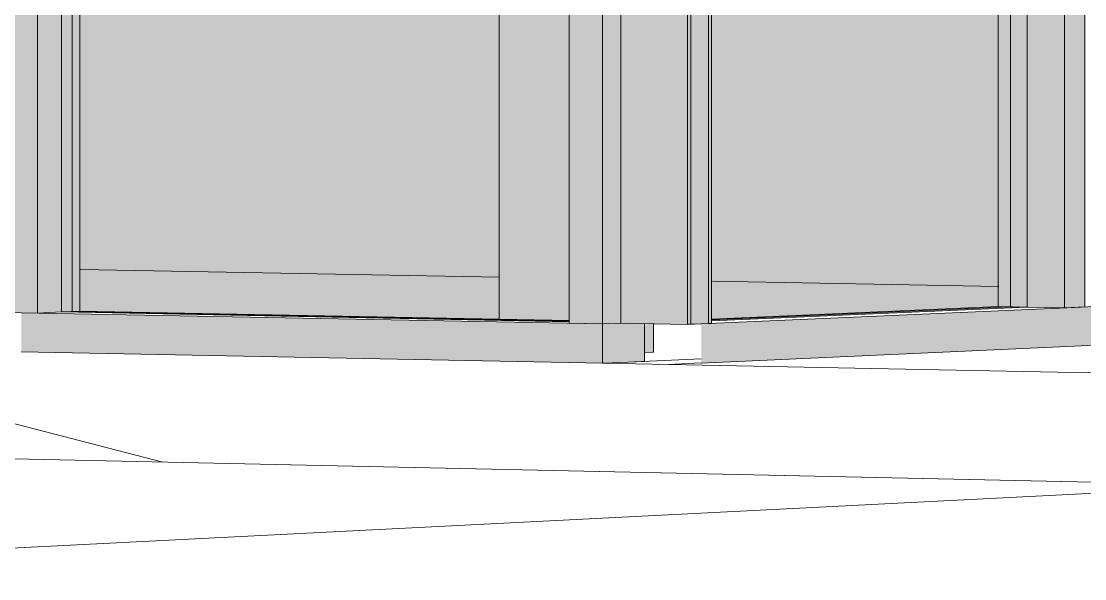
# Model space of a CAD drawing. Header units: inches. Extents: x 31213 to 31218, y -65 to 66.
# Drawn here: x 31213.82723 to 31213.85621, y 65.9588 to 65.97398 of the extents above; entities that cross this region are included whole.
import ezdxf

# ---------------------------------------------------------------- set-up
doc = ezdxf.new("R2010")
doc.units = ezdxf.units.IN
doc.header["$MEASUREMENT"] = 0
for name, color, linetype, lineweight in [('A-DETL', 90, 'Continuous', 9), ('A-FLOR-OTLN', 90, 'Continuous', 9), ('A-GLAZ-CURT', 52, 'Continuous', 9), ('A-GLAZ-CWMG', 51, 'Continuous', 9), ('C-BLDG-PADS', 91, 'Continuous', 9), ('C-TOPO', 7, 'Continuous', 9), ('Conc', 7, 'Continuous', 9), ('EOP-PR', 4, 'Continuous', 9), ('S-COLS', 52, 'Continuous', 9)]:
    doc.layers.add(name, color=color, linetype=linetype, lineweight=lineweight)

msp = doc.modelspace()

# ---------------------------------------------------------------- hatches: boundary and pattern name
at = {"layer": 'A-GLAZ-CURT', "transparency": 33554458}
msp.add_hatch(color=256, dxfattribs=at).paths.add_polyline_path([(31213.842167, 65.965794), (31213.842167, 66.016034), (31213.828328, 66.015909), (31213.828328, 65.966061), (31213.838393, 65.965867)], flags=0)
at = {"layer": 'A-GLAZ-CURT', "lineweight": 5, "transparency": 33554458}
msp.add_hatch(color=256, dxfattribs=at).paths.add_polyline_path([(31213.846047, 65.965816), (31213.854643, 65.966193), (31213.854643, 66.015847), (31213.846047, 66.016024), (31213.846047, 65.966188)], flags=0)
at = {"layer": 'A-GLAZ-CWMG', "lineweight": 5}
for points in [[(31213.843073, 65.965736), (31213.843073, 66.016597), (31213.842167, 66.016588), (31213.842167, 65.965753), (31213.842761, 65.965742)], [(31213.843073, 65.965736), (31213.843573, 65.965758), (31213.843573, 66.016586), (31213.843073, 66.016586), (31213.843073, 65.968908)], [(31213.845388, 65.965723), (31213.845388, 66.016603), (31213.843573, 66.016586), (31213.843573, 65.965758), (31213.844868, 65.965733)], [(31213.845388, 65.965723), (31213.845957, 65.965748), (31213.845957, 66.016591), (31213.845388, 66.016603), (31213.845388, 65.968909)], [(31213.845477, 65.965726), (31213.845477, 66.016066), (31213.843662, 66.016049), (31213.843662, 65.965761), (31213.844868, 65.965738)], [(31213.845477, 65.965726), (31213.846046, 65.965752), (31213.846046, 66.016054), (31213.845477, 66.016066), (31213.845477, 65.968909)], [(31213.827678, 65.966033), (31213.827678, 66.015922), (31213.826788, 66.015914), (31213.826788, 65.96605)], [(31213.827678, 65.966033), (31213.828328, 65.966061), (31213.828328, 66.015909), (31213.827678, 66.015918), (31213.827678, 65.966042)], [(31213.828328, 65.966061), (31213.828833, 65.966082), (31213.828821, 66.015899), (31213.828328, 66.015909), (31213.828328, 65.968907)], [(31213.854643, 65.966193), (31213.854643, 66.015847), (31213.853855, 66.01584), (31213.853855, 65.966208)], [(31213.855657, 65.966174), (31213.855657, 66.015856), (31213.854643, 66.015847), (31213.854643, 65.966193), (31213.855012, 65.966186)], [(31213.855657, 65.966174), (31213.856212, 65.966199), (31213.856212, 66.015844), (31213.855657, 66.015856), (31213.855657, 65.968906)], [(31213.855934, 65.965133), (31213.865845, 65.965583), (31213.865845, 65.966622), (31213.855934, 65.966186)], [(31213.845762, 65.964672), (31213.855934, 65.965133), (31213.855934, 65.966186), (31213.845762, 65.965739)], [(31213.843073, 65.964667), (31213.843073, 65.965736), (31213.827233, 65.966042), (31213.827233, 65.964983), (31213.842761, 65.964673)]]:
    msp.add_hatch(color=256, dxfattribs=at).paths.add_polyline_path(points, flags=0)
at = {"layer": 'A-GLAZ-CWMG'}
msp.add_hatch(color=256, dxfattribs=at).paths.add_polyline_path([(31213.843109, 65.964666), (31213.844215, 65.964716), (31213.844215, 65.965745), (31213.843073, 65.965736), (31213.843073, 65.964667)], flags=0)
at = {"layer": 'S-COLS', "lineweight": 5}
h = msp.add_hatch(color=256, dxfattribs=at)
h.paths.add_polyline_path([(31213.840367, 65.965859), (31213.84034, 65.989117), (31213.840252, 65.989106), (31213.84028, 65.965861), (31213.840366, 65.965859)], flags=0)
h.paths.add_polyline_path([(31213.840367, 65.990733), (31213.840367, 66.014754), (31213.840252, 66.014753), (31213.84028, 65.990733), (31213.840338, 65.990733)], flags=0)
h.paths.add_polyline_path([(31213.840252, 66.017106), (31213.840367, 66.017124), (31213.840367, 66.040942), (31213.840252, 66.04094), (31213.840252, 66.01711)], flags=0)
h = msp.add_hatch(color=256, dxfattribs=at)
h.paths.add_polyline_path([(31213.842168, 65.965824), (31213.842166, 65.989106), (31213.840367, 65.989106), (31213.840367, 65.965859)], flags=0)
h.paths.add_polyline_path([(31213.842168, 65.989392), (31213.842168, 65.990663), (31213.840367, 65.990638), (31213.840367, 65.989403), (31213.842166, 65.989392)], flags=0)
h.paths.add_polyline_path([(31213.842168, 65.990723), (31213.842166, 66.014769), (31213.840367, 66.014754), (31213.840367, 65.990733)], flags=0)
h.paths.add_polyline_path([(31213.840367, 66.015034), (31213.842168, 66.01505), (31213.842168, 66.01602), (31213.840367, 66.016004), (31213.840367, 66.01505)], flags=0)
h.paths.add_polyline_path([(31213.840367, 66.017107), (31213.842168, 66.017124), (31213.842168, 66.040984), (31213.840367, 66.040942), (31213.840367, 66.01711)], flags=0)
for points in [[(31213.844217, 65.964955), (31213.844425, 65.964964), (31213.844425, 65.96574), (31213.844217, 65.965721)], [(31213.844425, 65.964964), (31213.844463, 65.964967), (31213.844463, 65.965739), (31213.844425, 65.965721)]]:
    msp.add_hatch(color=256, dxfattribs=at).paths.add_polyline_path(points, flags=0)

# ---------------------------------------------------------------- linework, layer by layer
at = {"layer": 'A-DETL'}
for p, q in [((31213.840269, 65.967006), (31213.828847, 65.967219)), ((31213.853872, 65.966753), (31213.846067, 65.966898))]:
    msp.add_line(p, q, dxfattribs=at)
at = {"layer": 'A-FLOR-OTLN'}
for p, q in [((31213.82478, 65.963605), (31213.831088, 65.961973)), ((31213.802482, 65.962591), (31213.860656, 65.961335))]:
    msp.add_line(p, q, dxfattribs=at)
at = {"layer": 'A-GLAZ-CURT'}
for p, q in [((31213.828328, 66.015909), (31213.828328, 65.966061)), ((31213.828616, 65.966073), (31213.828616, 66.015903)), ((31213.854193, 66.015843), (31213.854193, 65.966202)), ((31213.854643, 65.966193), (31213.854643, 66.015847)), ((31213.854193, 65.966202), (31213.846047, 65.965845)), ((31213.846047, 65.965816), (31213.854643, 65.966193)), ((31213.854193, 65.966202), (31213.854643, 65.966193)), ((31213.828328, 65.966061), (31213.828616, 65.966073)), ((31213.828328, 65.966061), (31213.842167, 65.965794)), ((31213.842167, 65.965812), (31213.828616, 65.966073))]:
    msp.add_line(p, q, dxfattribs=at)
at = {"layer": 'A-GLAZ-CWMG'}
for p, q in [((31213.842167, 66.016588), (31213.842167, 65.965753)), ((31213.843073, 65.965736), (31213.843073, 66.016597)), ((31213.843573, 65.965758), (31213.843573, 66.016586)), ((31213.845388, 66.016603), (31213.845388, 65.965723)), ((31213.845957, 66.016591), (31213.845957, 65.965748)), ((31213.845477, 66.016066), (31213.845477, 65.965726)), ((31213.846046, 66.016054), (31213.846046, 65.965752)), ((31213.827678, 65.966033), (31213.827678, 66.015922)), ((31213.828833, 66.015899), (31213.828833, 65.966082)), ((31213.853855, 65.966208), (31213.853855, 66.01584)), ((31213.855657, 66.015856), (31213.855657, 65.966174)), ((31213.856212, 66.015844), (31213.856212, 65.966199)), ((31213.855934, 65.966186), (31213.865845, 65.966622)), ((31213.845762, 65.965739), (31213.855934, 65.966186)), ((31213.846047, 65.965866), (31213.853855, 65.966208)), ((31213.854643, 65.966193), (31213.853855, 65.966208)), ((31213.855657, 65.966174), (31213.854643, 65.966193)), ((31213.856212, 65.966199), (31213.855657, 65.966174)), ((31213.827678, 65.966033), (31213.826788, 65.96605)), ((31213.843073, 65.965736), (31213.827233, 65.966042)), ((31213.828328, 65.966061), (31213.827678, 65.966033)), ((31213.828833, 65.966082), (31213.828328, 65.966061)), ((31213.842167, 65.965825), (31213.828833, 65.966082)), ((31213.843073, 65.965736), (31213.842167, 65.965753)), ((31213.843573, 65.965758), (31213.843073, 65.965736)), ((31213.843573, 65.965758), (31213.843073, 65.965736)), ((31213.843073, 65.965736), (31213.843073, 65.964665)), ((31213.845388, 65.965723), (31213.843573, 65.965758)), ((31213.844215, 65.964716), (31213.844215, 65.965745)), ((31213.845957, 65.965748), (31213.845388, 65.965723)), ((31213.845477, 65.965726), (31213.845388, 65.965728)), ((31213.846046, 65.965752), (31213.845477, 65.965726)), ((31213.855934, 65.96513), (31213.865845, 65.965579)), ((31213.827233, 65.96498), (31213.843073, 65.964665)), ((31213.845762, 65.964668), (31213.855934, 65.96513)), ((31213.843073, 65.964665), (31213.843109, 65.964666)), ((31213.843109, 65.964666), (31213.844215, 65.964716)), ((31213.845763, 65.964786), (31213.843947, 65.964704))]:
    msp.add_line(p, q, dxfattribs=at)
at = {"layer": 'C-BLDG-PADS'}
for p, q in [((31213.843073, 65.964667), (31213.844867, 65.964631)), ((31213.844867, 65.964631), (31213.845762, 65.964672))]:
    msp.add_line(p, q, dxfattribs=at)
at = {"layer": 'C-TOPO'}
for p, q in [((31213.844867, 65.964631), (31213.843073, 65.964667)), ((31213.843073, 65.964667), (31213.844867, 65.964631)), ((31213.844867, 65.964631), (31213.845762, 65.964672)), ((31213.844867, 65.964631), (31213.845762, 65.964672))]:
    msp.add_line(p, q, dxfattribs=at)
at = {"layer": 'Conc'}
for p, q in [((31213.875296, 65.961019), (31213.22581, 65.975037)), ((31213.844888, 65.964629), (31213.888, 65.96377))]:
    msp.add_line(p, q, dxfattribs=at)
at = {"layer": 'EOP-PR'}
msp.add_line((31213.802972, 65.958416), (31213.860656, 65.961335), dxfattribs=at)
at = {"layer": 'S-COLS'}
for p, q in [((31213.840252, 65.965861), (31213.840252, 65.989118)), ((31213.844463, 65.965739), (31213.844463, 65.964968)), ((31213.844425, 65.964964), (31213.844217, 65.964955))]:
    msp.add_line(p, q, dxfattribs=at)
msp.add_polyline3d([(31213.844463, 65.964968, 0), (31213.844463, 65.964967, 0), (31213.844425, 65.964964, 0)], dxfattribs=at)

doc.saveas('drawing.dxf')
